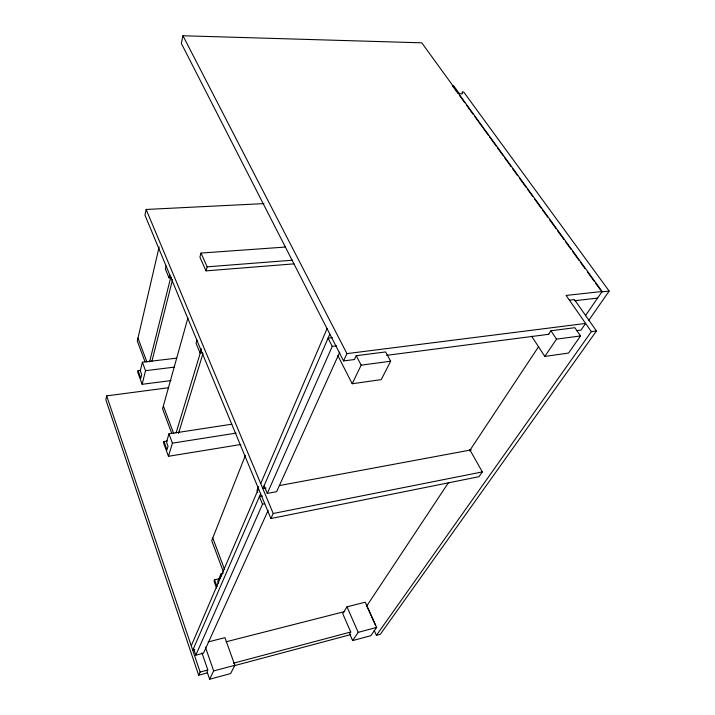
<?xml version="1.0" encoding="UTF-8"?>
<svg xmlns="http://www.w3.org/2000/svg" width="715" height="715" viewBox="0 0 715 715"><rect width="100%" height="100%" fill="white"/><g stroke="black" fill="none" stroke-linecap="round" stroke-linejoin="round"><path stroke-width="1.07" d="M168.66 387.709L106.669 395.878L105.847 399.757L198.654 675.21L207.279 672.913M263.969 203.614L146.164 209.459L144.957 215.135L270.896 518.527L479.014 476.691L482.33 471.918L469.719 449.565M585.469 315.646L602.137 291.497L421.779 42.829L182.96 35.75L181.333 43.418L343.558 360.941L354.604 359.511M159.141 246.907L137.298 341.037L145.029 361.772M140.247 370.415L138.049 370.692L137.7 372.14L142.142 384.304L170.93 380.594M176.685 358.144L142.383 362.21L140.301 370.799L141.686 374.571L140.792 378.199L138.049 370.692M166.166 265.944L165.388 269.135L168.999 277.858L171.225 277.679M142.142 384.304L145.529 370.674L142.383 362.21M168.999 277.858L169.795 274.658M149.569 361.888L170.894 276.821M151.866 361.406L172.556 279.619M285.365 247.059L201.022 253.065L199.914 257.114L206 270.869L293.981 263.862M187.893 318.005L162.564 408.783L171.689 433.245M206 270.869L207.153 266.829L201.022 253.065M167.256 441.003L163.958 441.521L163.556 442.925L168.445 456.304L240.866 444.489M231.83 424.209L168.954 433.817L166.506 442.129L168.025 446.276L166.988 449.789L163.958 441.521M196.974 340.143L196.053 343.263L200.066 352.978L202.291 352.718M168.445 456.304L172.413 443.148L168.954 433.817M200.066 352.978L201.335 348.804M176.105 432.861L200.709 351.61M178.509 433.46L202.997 353.416M245.406 455.357L211.729 540.611L223.429 571.982M219.988 578.587L214.554 579.811L214.017 581.081L216.565 588.052M223.116 573.457L220.944 573.939L217.709 581.518L218.441 583.494M258.607 486.62L256.953 490.49L257.766 492.465M191.254 645.851L258.526 488.729M260.716 483.599L327.059 328.65M260.618 493.752L192.755 650.284L194.909 649.738M329.838 334.084L262.825 488.649L266.123 488.032M268.116 510.465L203.507 653.197L195.812 655.181L262.539 504.155L259.393 496.568L262.468 495.987M339.786 352.129L276.625 491.661L267.276 493.43L332.252 346.364L328.078 338.141L332.359 337.641M198.654 675.21L200.12 672.046L106.669 395.878M270.896 518.527L273.219 513.504L146.164 209.459M343.558 360.941L346.936 353.621L182.96 35.75M354.425 359.529L356.24 355.695L385.608 351.932L390.658 361.227L381.22 379.629L352.191 383.749L337.811 355.48M208.163 641.909L224.939 637.664L234.86 665.272L230.605 673.584L209.638 679.25L213.651 670.938L205.402 647.111M352.191 383.749L361.164 365.151L356.24 355.695M346.998 606.821L342.717 613.577L350.725 632.015L349.617 633.678L352.611 640.604L370.888 635.662L376.644 627.421L365.285 602.2L346.998 606.821L358.197 632.355L352.611 640.604M366.509 606.347L448.528 482.571M469.496 450.924L538.565 346.695M548.548 334.316L550.916 330.759L574.869 327.693L580.535 335.943L568.568 353.058L544.821 356.428L531.629 336.211M544.821 356.428L556.52 339.142L580.535 335.943M588.811 320.257L609.153 291.068L464.106 92.548A1.135 0.572 24.1 0 0 462.668 91.842A1.135 0.572 24.1 0 0 462.248 92.539A2.27 1.144 24 0 1 461.39 93.933A2.27 1.144 24 0 1 458.503 92.521L453.462 85.577L452.336 85.568L458.217 93.674M374.151 630.317L376.412 635.358L591.341 331.644L596.462 330.974L574.458 299.585L569.399 300.157M596.462 330.974L380.317 634.294L376.412 635.358M200.12 672.046L207.654 670.044M233.483 663.18L350.788 631.997M213.651 670.938L234.86 665.272M358.197 632.355L376.644 627.421M234.243 665.71L350.716 634.607M226.181 641.766L344.782 611.548M273.219 513.504L482.33 471.918M262.539 504.155L264.595 503.762M279.288 485.592L471.274 449.878M172.413 443.148L236.138 433.12M361.164 365.151L390.658 361.227M386.627 355.346L548.959 334.262M576.567 330.679L580.982 330.107L585.621 323.439L346.936 353.621M332.252 346.364L336.55 345.837M145.529 370.674L174.326 367.144M574.735 300.693L597.57 298.119M602.137 291.497L566.11 295.438L591.341 331.644M601.878 291.863L609.153 291.068M207.153 266.829L292.658 260.18M459.522 95.479L464.741 102.683M466.707 105.382L473.232 114.391M474.537 116.196L488.256 135.117M489.56 136.914L496.085 145.923M497.399 147.728L503.271 155.834M504.575 157.64L511.109 166.649M512.414 168.445L517.642 175.658M519.599 178.357L526.124 187.366M527.438 189.171L532.657 196.375M534.614 199.074L541.148 208.083M542.453 209.888L547.681 217.092M549.638 219.8L556.163 228.809M557.477 230.605L564.001 239.614M565.306 241.42L571.187 249.526M572.492 251.331L579.025 260.332M580.33 262.137L584.897 268.447M587.516 272.049L594.04 281.058M595.345 282.854L600.573 290.067M550.916 330.759L556.52 339.142M366.303 604.908L375.545 625.419M264.067 485.78L267.276 493.43M137.977 338.106L146.933 362.031M163.36 405.932L173.754 433.71M212.775 537.975L224.59 569.551M220.944 573.939L221.695 575.968M214.554 579.811L217.074 586.693M201.952 652.84L207.833 669.991L207.046 671.671L209.638 679.25M193.542 648.469L195.812 655.181"/></g></svg>
